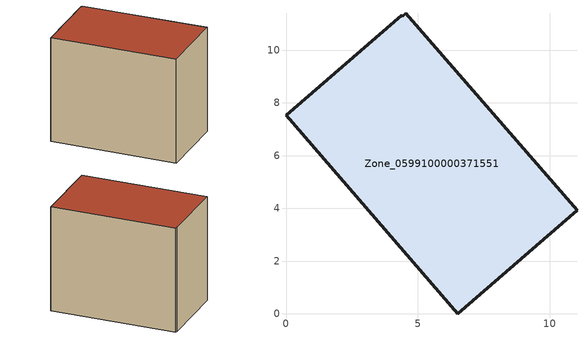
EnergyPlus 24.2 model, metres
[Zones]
Zone_0599100000371551
 floor ground (C_G): 4.54,11.4 11.04,3.92 6.52,0 0,7.52 4.39,11.33 4.42,11.29 z2.24
 wall outside (C_F): 6.52,0 11.04,3.92 4.54,11.4 4.42,11.29 4.39,11.33 0,7.52 6.52,0 z2.24:10.65
 roof outside (C_R): 11.04,3.92 4.54,11.4 4.42,11.29 4.39,11.33 0,7.52 6.52,0 z10.65
[BUILDING]
Pand.0599100000371551: North Axis=0; Terrain=City; Loads Convergence Tolerance Value=0.04; Temperature Convergence Tolerance Value=0.4; Solar Distribution=FullExterior; Maximum Number of Warmup Days=25; Minimum Number of Warmup Days=1
[Site:Location]
Rotterdam.The.Hague.AP_ZH_NLD Design_Conditions: Latitude=51.96; Longitude=4.45; Time Zone=1; Elevation=-4.5
[SITE:GROUNDTEMPERATURE:BUILDINGSURFACE]
18, 18, 18, 18, 18, 18, 18, 18, 18, 18, 18, 18
[MATERIAL] Thermal Absorptance=0.9; Solar Absorptance=0.7; Visible Absorptance=0.7
Name | Roughness | Thickness | Conductivity | Density | Specific Heat
G.TC.1992-2005 | MediumSmooth | 0.15 | 0.06 | 540 | 1210
F.TC.1992-2005 | Rough | 0.3 | 0.12 | 1920 | 840
R.TC.1992-2005 | MediumRough | 0.2 | 0.08 | 1500 | 1000
[CONSTRUCTION]
C_G: G.TC.1992-2005
C_F: F.TC.1992-2005
C_R: R.TC.1992-2005
[ZONE]
Zone_0599100000371551: Type=1; Multiplier=1; Ceiling Height=Autocalculate; Volume=Autocalculate; Floor Area=autocalculate; Part of Total Floor Area=Yes
[ZONEINFILTRATION:DESIGNFLOWRATE]
Infil_Zone_0599100000371551: Zone or ZoneList or Space or SpaceList=Zone_0599100000371551; Schedule=AlwaysOn; Design Flow Rate Calculation Method=Flow/Area; Flow Rate per Floor Area=0.0015; Constant Term Coefficient=1; Temperature Term Coefficient=0; Velocity Term Coefficient=0; Velocity Squared Term Coefficient=0
[HVACTEMPLATE:ZONE:IDEALLOADSAIRSYSTEM]
Zone_0599100000371551: Maximum Heating Supply Air Temperature=50; Minimum Cooling Supply Air Temperature=13; Maximum Heating Supply Air Humidity Ratio=0.0156; Minimum Cooling Supply Air Humidity Ratio=0.0077; Heating Limit=NoLimit; Cooling Limit=NoLimit; Dehumidification Control Type=ConstantSensibleHeatRatio; Cooling Sensible Heat Ratio=0.7; Dehumidification Setpoint=60; Humidification Control Type=None; Humidification Setpoint=30; Outdoor Air Method=None; Outdoor Air Flow Rate per Person=0.00944; Outdoor Air Flow Rate per Zone Floor Area=0; Outdoor Air Flow Rate per Zone=0; Demand Controlled Ventilation Type=None; Outdoor Air Economizer Type=NoEconomizer; Heat Recovery Type=None; Sensible Heat Recovery Effectiveness=0.7; Latent Heat Recovery Effectiveness=0.65
[ZONECONTROL:THERMOSTAT]
ThermostatControl_Zone_0599100000371551: Zone or ZoneList=Zone_0599100000371551; Control Type Schedule=DualSetpointControlType; Control 1=Thermostat_Zone_0599100000371551; Temperature Difference Between Cutout And Setpoint=0
[THERMOSTATSETPOINT:DUALSETPOINT]
Thermostat_Zone_0599100000371551: Heating Setpoint Temperature Schedule=HeatingSetpoint_Zone_0599100000371551; Cooling Setpoint Temperature Schedule=CoolingSetpoint_Zone_0599100000371551
[SCHEDULE:COMPACT]
HeatingSetpoint_Zone_0599100000371551: Through: 12/31, For: AllDays, Until: 24:00, 21
CoolingSetpoint_Zone_0599100000371551: Through: 12/31, For: AllDays, Until: 24:00, 24
DualSetpointControlType: Through: 12/31, For: AllDays, Until: 24:00, 4
AlwaysOn: Through: 12/31, For: AllDays, Until: 24:00, 1
